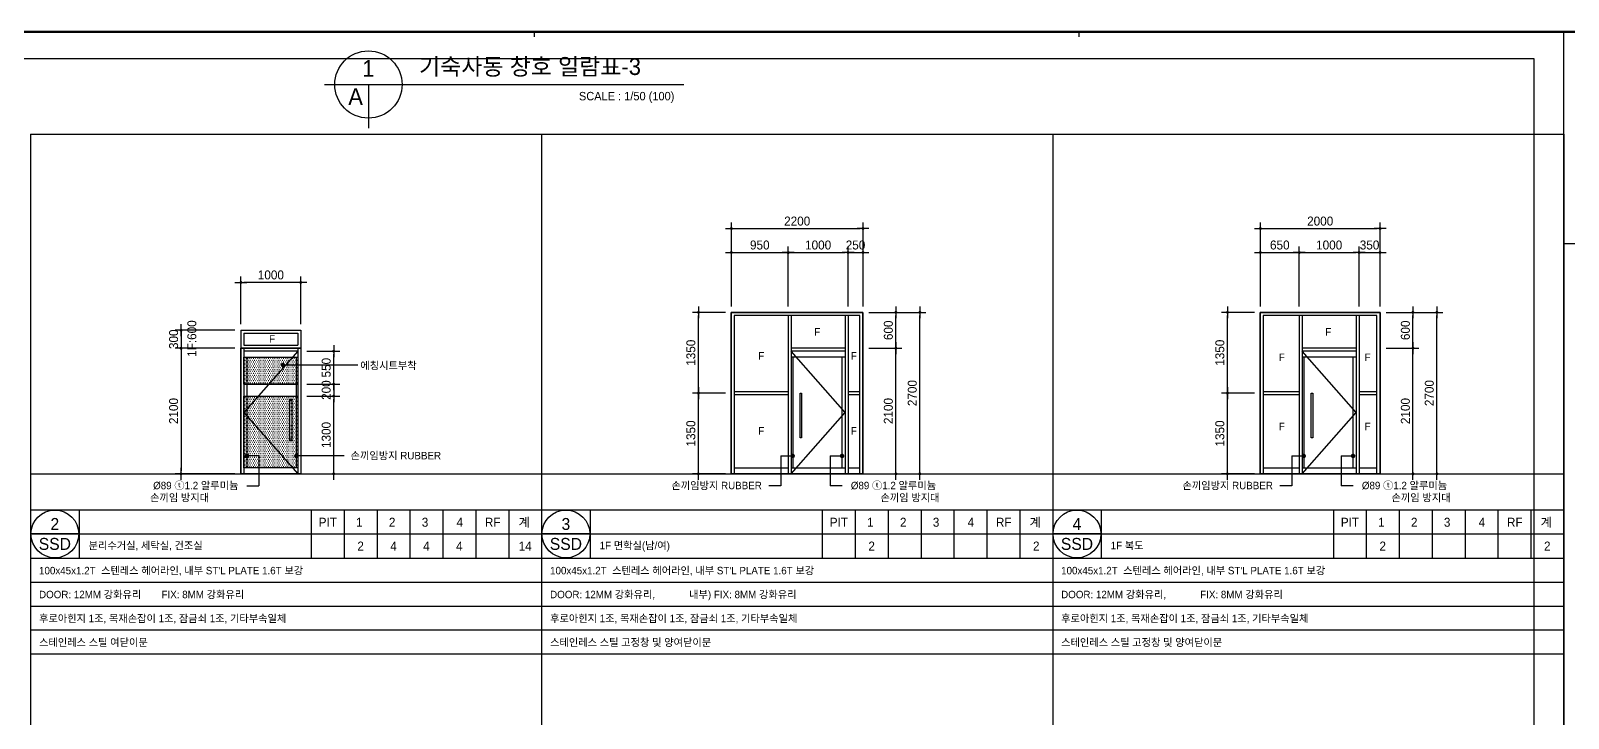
# Model space of a CAD drawing. Extents: x -25535497 to -25216507, y 8041684 to 8103002.
# Drawn here: x -25394184 to -25368491, y 8075131 to 8086626 of the extents above; entities that cross this region are included whole.
import ezdxf
from ezdxf.enums import TextEntityAlignment as Align

# ---------------------------------------------------------------- set-up
doc = ezdxf.new("R2010")
doc.units = 0
doc.header["$MEASUREMENT"] = 0
doc.linetypes.add('DASHDOT', pattern=[22, 20, -1, 0, -1])
doc.layers.get('Defpoints').update_dxf_attribs({"color": 45})
for name, color, linetype in [('0_form', 8, 'Continuous'), ('0_SYM', 7, 'Continuous'), ('A-03-TEXT', 3, 'Continuous'), ('A_WID', 4, 'Continuous'), ('AA-XXXX-SYM1', 7, 'Continuous'), ('DIM', 7, 'Continuous'), ('FIN', 6, 'Continuous'), ('KMS_SHEET$0$form', 7, 'Continuous'), ('SHT', 7, 'Continuous'), ('SYM', 7, 'Continuous'), ('text', 7, 'Continuous')]:
    doc.layers.add(name, color=color, linetype=linetype)
doc.styles.add('songdoh', font='')
doc.styles.add('돋움', font='')
doc.styles.add('을지로 돋움', font='')
doc.styles.get('songdoh').set_extended_font_data('Dotum')
doc.styles.get('돋움').set_extended_font_data('Dotum')
doc.styles.get('을지로 돋움').set_extended_font_data('Dotum')
doc.dimstyles.new('DONGWOO', dxfattribs={"dimscale": 300, "dimtxt": 3, "dimasz": 1, "dimexe": 2, "dimexo": 2, "dimgap": 1, "dimtad": 1, "dimdec": 0, "dimzin": 11, "dimdsep": 46, "dimtxsty": 'songdoh', "dimblk": 'DOT-6', "dimcen": 2, "dimdle": 2, "dimclrd": 256, "dimclre": 256, "dimclrt": 3, "dimadec": 0, "dimazin": 0, "dimtfac": 1, "dimtdec": 0, "dimtix": 1, "dimtmove": 2, "dimatfit": 3, "dimldrblk": 'DOT', "dimfxl": 2, "dimtolj": 1, "dimtzin": 11, "dimarcsym": 0})

# ---------------------------------------------------------------- blocks, each defined once
blk = doc.blocks.new('KMS_SHEET$0$김천 도면폼(XR)')
at = {"color": 55}
for p, q in [((40870, 58666), (40870, 58504)), ((59055, 58666), (59055, 58504))]:
    blk.add_line(p, q, dxfattribs=at)
at = {"color": 1}
blk.add_line((75242, 10507), (75242, 58666), dxfattribs=at)
at = {"color": 2, "const_width": 79.9}
blk.add_lwpolyline([(83232, 3182), (4501, 3182), (4501, 58666), (83232, 58666)], close=True, dxfattribs=at)
at = {"layer": 'Defpoints', "ltscale": 2}
blk.add_lwpolyline([(5500, 57780), (74243, 57780), (74243, 4293), (5500, 4293)], close=True, dxfattribs=at)
at = {"layer": 'KMS_SHEET$0$form', "color": 1}
blk.add_lwpolyline([(83232, 51588), (75242, 51588)], dxfattribs=at)
blk = doc.blocks.new('KMS_SHEET', base_point=(2746843.44, 1131951.81))
at = {"xscale": 0.0100119047570738, "yscale": 0.0100119047570738, "zscale": 0.0100119047570738}
blk.add_blockref('KMS_SHEET$0$김천 도면폼(XR)', (2746832.63, 1131939.2), dxfattribs=at)
blk = doc.blocks.new('창호표')
at = {"layer": '0_form', "color": 3}
for p, q in [((0, 278), (8540, 278)), ((0, -6000), (8540, -6000)), ((0, -8410), (8540, -8410))]:
    blk.add_line(p, q, dxfattribs=at)
at = {"layer": '0_form', "color": 7}
for p, q in [((0, 278), (0, -8410)), ((8540, 278), (8540, -8410)), ((4690, -6000), (4690, -6810)), ((5240, -6000), (5240, -6810)), ((5790, -6000), (5790, -6810)), ((6340, -6000), (6340, -6810)), ((6890, -6000), (6890, -6810)), ((7440, -6000), (7440, -6810)), ((7990, -6000), (7990, -6810)), ((0, -6405), (8540, -6405)), ((0, -6810), (8540, -6810)), ((0, -7210), (8540, -7210)), ((0, -7610), (8540, -7610)), ((0, -8010), (8540, -8010))]:
    blk.add_line(p, q, dxfattribs=at)
at = {"layer": '0_form', "color": 1, "linetype": 'DASHDOT'}
blk.add_line((0, -5400), (8540, -5400), dxfattribs=at)
at = {"layer": '0_form'}
blk.add_line((810, -6000), (810, -6810), dxfattribs=at)
at = {"layer": '0_form', "color": 3, "style": '돋움'}
for s, p in [('PIT', (4967, -6284)), ('4', (7172, -6284)), ('RF', (7722, -6284))]:
    blk.add_text(s, height=150, dxfattribs=at).set_placement(p, align=Align.CENTER)
for s, p in [('1', (5437, -6284)), ('2', (5987, -6284)), ('3', (6537, -6284)), ('계', (8155, -6284))]:
    blk.add_text(s, height=150, dxfattribs=at).set_placement(p)
blk = doc.blocks.new('_Dot')
at = {"color": 0, "linetype": 'ByBlock', "lineweight": -2}
blk.add_line((-0.5, 0), (-1, 0), dxfattribs=at)
at = {"color": 0, "linetype": 'ByBlock', "const_width": 0.5}
blk.add_lwpolyline([(-0.25, 0, 1), (0.25, 0, 1)], format="xyb", close=True, dxfattribs=at)
blk = doc.blocks.new('DOT-6')
at = {"layer": 'DIM', "color": 7, "ltscale": 0.5}
blk.add_line((2, 0), (-2, 0), dxfattribs=at)
at = {"layer": 'DIM', "color": 7, "ltscale": 0.5, "xscale": 0.9680000000043946, "yscale": 0.9680000000043946, "zscale": 0.9680000000043946}
blk.add_blockref('_Dot', (0, 0), dxfattribs=at)
blk = doc.blocks.new('*D9')
at = {"layer": 'Defpoints', "color": 0, "linetype": 'Continuous'}
for p in [(-25390671, 8082418), (-25390671, 8081618), (-25389671, 8081618)]:
    blk.add_point(p, dxfattribs=at)
at = {"layer": 'DIM', "linetype": 'Continuous', "lineweight": -2}
for p, q in [((-25390671, 8081718), (-25390671, 8082518)), ((-25389671, 8081718), (-25389671, 8082518)), ((-25389721, 8082418), (-25390621, 8082418))]:
    blk.add_line(p, q, dxfattribs=at)
at = {"layer": 'DIM', "linetype": 'Continuous', "lineweight": -2, "xscale": 50, "yscale": 50, "zscale": 50, "rotation": 180}
blk.add_blockref('DOT-6', (-25390671, 8082418), dxfattribs=at)
at = {"layer": 'DIM', "linetype": 'Continuous', "lineweight": -2, "xscale": 50, "yscale": 50, "zscale": 50}
blk.add_blockref('DOT-6', (-25389671, 8082418), dxfattribs=at)
at = {"layer": 'DIM', "color": 3, "linetype": 'Continuous', "insert": (-25390171, 8082543), "char_height": 150, "attachment_point": 5, "style": 'songdoh'}
blk.add_mtext('\\A1;1000', dxfattribs=at)
blk = doc.blocks.new('기성재목재손잡이')
at = {"layer": 'A_WID', "linetype": 'Continuous'}
for p, q in [((0, 670), (36, 670)), ((0, 30), (36, 30))]:
    blk.add_line(p, q, dxfattribs=at)
at = {"layer": 'A_WID'}
blk.add_lwpolyline([(0, 0), (36, 0), (36, 700), (0, 700)], close=True, dxfattribs=at)
blk = doc.blocks.new('*D10')
at = {"layer": 'Defpoints', "color": 0, "linetype": 'Continuous'}
for p in [(-25390671, 8081318), (-25391671, 8079218), (-25390671, 8079218)]:
    blk.add_point(p, dxfattribs=at)
at = {"layer": 'DIM', "linetype": 'Continuous', "lineweight": -2}
for p, q in [((-25390771, 8081318), (-25391771, 8081318)), ((-25391671, 8081268), (-25391671, 8079268)), ((-25390771, 8079218), (-25391771, 8079218))]:
    blk.add_line(p, q, dxfattribs=at)
at = {"layer": 'DIM', "linetype": 'Continuous', "lineweight": -2, "xscale": 50, "yscale": 50, "zscale": 50}
for p, rotation in [((-25391671, 8081318), 90), ((-25391671, 8079218), 270)]:
    blk.add_blockref('DOT-6', p, dxfattribs=dict(at, rotation=rotation))
at = {"layer": 'DIM', "color": 3, "linetype": 'Continuous', "insert": (-25391796, 8080268), "char_height": 150, "attachment_point": 5, "rotation": 90, "style": 'songdoh'}
blk.add_mtext('\\A1;2100', dxfattribs=at)
blk = doc.blocks.new('DOOR')
at = {"color": 0}
blk.add_line((-44282, 44513), (-45482, 44513), dxfattribs=at)
at = {"color": 0, "linetype": 'Continuous'}
blk.add_circle((-44882, 44513), 600, dxfattribs=at)
at = {"layer": 'Defpoints', "style": '돋움', "width": 0.8}
blk.add_attdef('크기', text='', height=169, dxfattribs=at).set_placement((-44882, 44513), align=Align.MIDDLE_CENTER)
at = {"layer": 'SYM', "color": 3, "style": 'songdoh'}
for tag, p in [('번호', (-44882, 44763)), ('종류', (-44882, 44263))]:
    blk.add_attdef(tag, text='', height=300, dxfattribs=at).set_placement(p, align=Align.MIDDLE_CENTER)
blk = doc.blocks.new('*D11')
at = {"layer": 'Defpoints', "color": 0, "linetype": 'Continuous'}
for p in [(-25380276, 8081318), (-25379726, 8081318), (-25380277, 8079218)]:
    blk.add_point(p, dxfattribs=at)
at = {"layer": 'DIM', "linetype": 'Continuous', "lineweight": -2}
for p, q in [((-25380176, 8081318), (-25379626, 8081318)), ((-25379726, 8079268), (-25379726, 8081268)), ((-25380177, 8079218), (-25379626, 8079218))]:
    blk.add_line(p, q, dxfattribs=at)
at = {"layer": 'DIM', "linetype": 'Continuous', "lineweight": -2, "xscale": 50, "yscale": 50, "zscale": 50}
for p, rotation in [((-25379726, 8081318), 90), ((-25379726, 8079218), 270)]:
    blk.add_blockref('DOT-6', p, dxfattribs=dict(at, rotation=rotation))
at = {"layer": 'DIM', "color": 3, "linetype": 'Continuous', "insert": (-25379852, 8080268), "char_height": 150, "attachment_point": 5, "rotation": 90, "style": 'songdoh'}
blk.add_mtext('\\A1;2100', dxfattribs=at)
blk = doc.blocks.new('*D12')
at = {"layer": 'Defpoints', "color": 0, "linetype": 'Continuous'}
for p in [(-25380276, 8081918), (-25379726, 8081918), (-25380276, 8081318)]:
    blk.add_point(p, dxfattribs=at)
at = {"layer": 'DIM', "linetype": 'Continuous', "lineweight": -2}
for p, q in [((-25380176, 8081918), (-25379626, 8081918)), ((-25379726, 8081368), (-25379726, 8081868)), ((-25380176, 8081318), (-25379626, 8081318))]:
    blk.add_line(p, q, dxfattribs=at)
at = {"layer": 'DIM', "linetype": 'Continuous', "lineweight": -2, "xscale": 50, "yscale": 50, "zscale": 50}
for p, rotation in [((-25379726, 8081918), 90), ((-25379726, 8081318), 270)]:
    blk.add_blockref('DOT-6', p, dxfattribs=dict(at, rotation=rotation))
at = {"layer": 'DIM', "color": 3, "linetype": 'Continuous', "insert": (-25379852, 8081618), "char_height": 150, "attachment_point": 5, "rotation": 90, "style": 'songdoh'}
blk.add_mtext('\\A1;600', dxfattribs=at)
blk = doc.blocks.new('*D13')
at = {"layer": 'Defpoints', "color": 0, "linetype": 'Continuous'}
for p in [(-25380276, 8082918), (-25380526, 8081918), (-25380276, 8081918)]:
    blk.add_point(p, dxfattribs=at)
at = {"layer": 'DIM', "linetype": 'Continuous', "lineweight": -2}
for p, q in [((-25380526, 8082018), (-25380526, 8083018)), ((-25380276, 8082018), (-25380276, 8083018)), ((-25380576, 8082918), (-25380626, 8082918)), ((-25380526, 8082918), (-25380276, 8082918)), ((-25380226, 8082918), (-25380176, 8082918))]:
    blk.add_line(p, q, dxfattribs=at)
at = {"layer": 'DIM', "linetype": 'Continuous', "lineweight": -2, "xscale": 50, "yscale": 50, "zscale": 50}
blk.add_blockref('DOT-6', (-25380526, 8082918), dxfattribs=at)
at = {"layer": 'DIM', "linetype": 'Continuous', "lineweight": -2, "xscale": 50, "yscale": 50, "zscale": 50, "rotation": 180}
blk.add_blockref('DOT-6', (-25380276, 8082918), dxfattribs=at)
at = {"layer": 'DIM', "color": 3, "linetype": 'Continuous', "insert": (-25380401, 8083043), "char_height": 150, "attachment_point": 5, "style": 'songdoh'}
blk.add_mtext('\\A1;250', dxfattribs=at)
blk = doc.blocks.new('*D14')
at = {"layer": 'Defpoints', "color": 0, "linetype": 'Continuous'}
for p in [(-25380526, 8082918), (-25381526, 8081918), (-25380526, 8081918)]:
    blk.add_point(p, dxfattribs=at)
at = {"layer": 'DIM', "linetype": 'Continuous', "lineweight": -2}
for p, q in [((-25381526, 8082018), (-25381526, 8083018)), ((-25380526, 8082018), (-25380526, 8083018)), ((-25381476, 8082918), (-25380576, 8082918))]:
    blk.add_line(p, q, dxfattribs=at)
at = {"layer": 'DIM', "linetype": 'Continuous', "lineweight": -2, "xscale": 50, "yscale": 50, "zscale": 50, "rotation": 180}
blk.add_blockref('DOT-6', (-25381526, 8082918), dxfattribs=at)
at = {"layer": 'DIM', "linetype": 'Continuous', "lineweight": -2, "xscale": 50, "yscale": 50, "zscale": 50}
blk.add_blockref('DOT-6', (-25380526, 8082918), dxfattribs=at)
at = {"layer": 'DIM', "color": 3, "linetype": 'Continuous', "insert": (-25381026, 8083043), "char_height": 150, "attachment_point": 5, "style": 'songdoh'}
blk.add_mtext('\\A1;1000', dxfattribs=at)
blk = doc.blocks.new('*D15')
at = {"layer": 'Defpoints', "color": 0, "linetype": 'Continuous'}
for p in [(-25380276, 8081918), (-25379326, 8081918), (-25380277, 8079218)]:
    blk.add_point(p, dxfattribs=at)
at = {"layer": 'DIM', "linetype": 'Continuous', "lineweight": -2}
for p, q in [((-25380176, 8081918), (-25379226, 8081918)), ((-25379326, 8079268), (-25379326, 8081868)), ((-25380177, 8079218), (-25379226, 8079218))]:
    blk.add_line(p, q, dxfattribs=at)
at = {"layer": 'DIM', "linetype": 'Continuous', "lineweight": -2, "xscale": 50, "yscale": 50, "zscale": 50}
for p, rotation in [((-25379326, 8081918), 90), ((-25379326, 8079218), 270)]:
    blk.add_blockref('DOT-6', p, dxfattribs=dict(at, rotation=rotation))
at = {"layer": 'DIM', "color": 3, "linetype": 'Continuous', "insert": (-25379452, 8080568), "char_height": 150, "attachment_point": 5, "rotation": 90, "style": 'songdoh'}
blk.add_mtext('\\A1;2700', dxfattribs=at)
blk = doc.blocks.new('*D16')
at = {"layer": 'Defpoints', "color": 0, "linetype": 'Continuous'}
for p in [(-25381526, 8082918), (-25382476, 8081918), (-25381526, 8081918)]:
    blk.add_point(p, dxfattribs=at)
at = {"layer": 'DIM', "linetype": 'Continuous', "lineweight": -2}
for p, q in [((-25382476, 8082018), (-25382476, 8083018)), ((-25381526, 8082018), (-25381526, 8083018)), ((-25382426, 8082918), (-25381576, 8082918))]:
    blk.add_line(p, q, dxfattribs=at)
at = {"layer": 'DIM', "linetype": 'Continuous', "lineweight": -2, "xscale": 50, "yscale": 50, "zscale": 50, "rotation": 180}
blk.add_blockref('DOT-6', (-25382476, 8082918), dxfattribs=at)
at = {"layer": 'DIM', "linetype": 'Continuous', "lineweight": -2, "xscale": 50, "yscale": 50, "zscale": 50}
blk.add_blockref('DOT-6', (-25381526, 8082918), dxfattribs=at)
at = {"layer": 'DIM', "color": 3, "linetype": 'Continuous', "insert": (-25382001, 8083043), "char_height": 150, "attachment_point": 5, "style": 'songdoh'}
blk.add_mtext('\\A1;950', dxfattribs=at)
blk = doc.blocks.new('*D17')
at = {"layer": 'Defpoints', "color": 0, "linetype": 'Continuous'}
for p in [(-25380276, 8083318), (-25382476, 8081918), (-25380276, 8081918)]:
    blk.add_point(p, dxfattribs=at)
at = {"layer": 'DIM', "linetype": 'Continuous', "lineweight": -2}
for p, q in [((-25382476, 8082018), (-25382476, 8083418)), ((-25382426, 8083318), (-25380326, 8083318)), ((-25380276, 8082018), (-25380276, 8083418))]:
    blk.add_line(p, q, dxfattribs=at)
at = {"layer": 'DIM', "linetype": 'Continuous', "lineweight": -2, "xscale": 50, "yscale": 50, "zscale": 50, "rotation": 180}
blk.add_blockref('DOT-6', (-25382476, 8083318), dxfattribs=at)
at = {"layer": 'DIM', "linetype": 'Continuous', "lineweight": -2, "xscale": 50, "yscale": 50, "zscale": 50}
blk.add_blockref('DOT-6', (-25380276, 8083318), dxfattribs=at)
at = {"layer": 'DIM', "color": 3, "linetype": 'Continuous', "insert": (-25381376, 8083443), "char_height": 150, "attachment_point": 5, "style": 'songdoh'}
blk.add_mtext('\\A1;2200', dxfattribs=at)
blk = doc.blocks.new('*D96')
at = {"layer": 'Defpoints', "color": 0, "linetype": 'Continuous'}
for p in [(-25383026, 8080568), (-25382476, 8080568), (-25382476, 8079218)]:
    blk.add_point(p, dxfattribs=at)
at = {"layer": 'DIM', "linetype": 'Continuous', "lineweight": -2}
for p, q in [((-25382576, 8080568), (-25383126, 8080568)), ((-25383026, 8079268), (-25383026, 8080518)), ((-25382576, 8079218), (-25383126, 8079218))]:
    blk.add_line(p, q, dxfattribs=at)
at = {"layer": 'DIM', "linetype": 'Continuous', "lineweight": -2, "xscale": 50, "yscale": 50, "zscale": 50}
for p, rotation in [((-25383026, 8080568), 90), ((-25383026, 8079218), 270)]:
    blk.add_blockref('DOT-6', p, dxfattribs=dict(at, rotation=rotation))
at = {"layer": 'DIM', "color": 3, "linetype": 'Continuous', "insert": (-25383152, 8079893), "char_height": 150, "attachment_point": 5, "rotation": 90, "style": 'songdoh'}
blk.add_mtext('\\A1;1350', dxfattribs=at)
blk = doc.blocks.new('*D97')
at = {"layer": 'Defpoints', "color": 0, "linetype": 'Continuous'}
for p in [(-25383026, 8081918), (-25382476, 8081918), (-25382476, 8080568)]:
    blk.add_point(p, dxfattribs=at)
at = {"layer": 'DIM', "linetype": 'Continuous', "lineweight": -2}
for p, q in [((-25382576, 8081918), (-25383126, 8081918)), ((-25383026, 8080618), (-25383026, 8081868)), ((-25382576, 8080568), (-25383126, 8080568))]:
    blk.add_line(p, q, dxfattribs=at)
at = {"layer": 'DIM', "linetype": 'Continuous', "lineweight": -2, "xscale": 50, "yscale": 50, "zscale": 50}
for p, rotation in [((-25383026, 8081918), 90), ((-25383026, 8080568), 270)]:
    blk.add_blockref('DOT-6', p, dxfattribs=dict(at, rotation=rotation))
at = {"layer": 'DIM', "color": 3, "linetype": 'Continuous', "insert": (-25383152, 8081243), "char_height": 150, "attachment_point": 5, "rotation": 90, "style": 'songdoh'}
blk.add_mtext('\\A1;1350', dxfattribs=at)
blk = doc.blocks.new('*D139')
at = {"layer": 'Defpoints', "color": 0, "linetype": 'Continuous'}
for p in [(-25389671, 8080518), (-25389121, 8080518), (-25389671, 8079218)]:
    blk.add_point(p, dxfattribs=at)
at = {"layer": 'DIM', "linetype": 'Continuous', "lineweight": -2}
for p, q in [((-25389571, 8080518), (-25389021, 8080518)), ((-25389121, 8079268), (-25389121, 8080468)), ((-25389571, 8079218), (-25389021, 8079218))]:
    blk.add_line(p, q, dxfattribs=at)
at = {"layer": 'DIM', "linetype": 'Continuous', "lineweight": -2, "xscale": 50, "yscale": 50, "zscale": 50}
for p, rotation in [((-25389121, 8080518), 90), ((-25389121, 8079218), 270)]:
    blk.add_blockref('DOT-6', p, dxfattribs=dict(at, rotation=rotation))
at = {"layer": 'DIM', "color": 3, "linetype": 'Continuous', "insert": (-25389246, 8079868), "char_height": 150, "attachment_point": 5, "rotation": 90, "style": 'songdoh'}
blk.add_mtext('\\A1;1300', dxfattribs=at)
blk = doc.blocks.new('*D140')
at = {"layer": 'Defpoints', "color": 0, "linetype": 'Continuous'}
for p in [(-25389671, 8080718), (-25389671, 8080518), (-25389121, 8080518)]:
    blk.add_point(p, dxfattribs=at)
at = {"layer": 'DIM', "linetype": 'Continuous', "lineweight": -2}
for p, q in [((-25389571, 8080718), (-25389021, 8080718)), ((-25389121, 8080768), (-25389121, 8080818)), ((-25389121, 8080718), (-25389121, 8080518)), ((-25389571, 8080518), (-25389021, 8080518)), ((-25389121, 8080468), (-25389121, 8080418))]:
    blk.add_line(p, q, dxfattribs=at)
at = {"layer": 'DIM', "linetype": 'Continuous', "lineweight": -2, "xscale": 50, "yscale": 50, "zscale": 50}
for p, rotation in [((-25389121, 8080718), 270), ((-25389121, 8080518), 90)]:
    blk.add_blockref('DOT-6', p, dxfattribs=dict(at, rotation=rotation))
at = {"layer": 'DIM', "color": 3, "linetype": 'Continuous', "insert": (-25389246, 8080618), "char_height": 150, "attachment_point": 5, "rotation": 90, "style": 'songdoh'}
blk.add_mtext('\\A1;200', dxfattribs=at)
blk = doc.blocks.new('*D141')
at = {"layer": 'Defpoints', "color": 0, "linetype": 'Continuous'}
for p in [(-25389671, 8081268), (-25389121, 8081268), (-25389671, 8080718)]:
    blk.add_point(p, dxfattribs=at)
at = {"layer": 'DIM', "linetype": 'Continuous', "lineweight": -2}
for p, q in [((-25389571, 8081268), (-25389021, 8081268)), ((-25389121, 8080768), (-25389121, 8081218)), ((-25389571, 8080718), (-25389021, 8080718))]:
    blk.add_line(p, q, dxfattribs=at)
at = {"layer": 'DIM', "linetype": 'Continuous', "lineweight": -2, "xscale": 50, "yscale": 50, "zscale": 50}
for p, rotation in [((-25389121, 8081268), 90), ((-25389121, 8080718), 270)]:
    blk.add_blockref('DOT-6', p, dxfattribs=dict(at, rotation=rotation))
at = {"layer": 'DIM', "color": 3, "linetype": 'Continuous', "insert": (-25389246, 8080993), "char_height": 150, "attachment_point": 5, "rotation": 90, "style": 'songdoh'}
blk.add_mtext('\\A1;550', dxfattribs=at)
blk = doc.blocks.new('*D249')
at = {"layer": 'Defpoints', "color": 0, "linetype": 'Continuous'}
for p in [(-25371636, 8081318), (-25371086, 8081318), (-25371637, 8079218)]:
    blk.add_point(p, dxfattribs=at)
at = {"layer": 'DIM', "linetype": 'Continuous', "lineweight": -2}
for p, q in [((-25371536, 8081318), (-25370986, 8081318)), ((-25371086, 8079268), (-25371086, 8081268)), ((-25371537, 8079218), (-25370986, 8079218))]:
    blk.add_line(p, q, dxfattribs=at)
at = {"layer": 'DIM', "linetype": 'Continuous', "lineweight": -2, "xscale": 50, "yscale": 50, "zscale": 50}
for p, rotation in [((-25371086, 8081318), 90), ((-25371086, 8079218), 270)]:
    blk.add_blockref('DOT-6', p, dxfattribs=dict(at, rotation=rotation))
at = {"layer": 'DIM', "color": 3, "linetype": 'Continuous', "insert": (-25371212, 8080268), "char_height": 150, "attachment_point": 5, "rotation": 90, "style": 'songdoh'}
blk.add_mtext('\\A1;2100', dxfattribs=at)
blk = doc.blocks.new('*D250')
at = {"layer": 'Defpoints', "color": 0, "linetype": 'Continuous'}
for p in [(-25371636, 8081918), (-25371086, 8081918), (-25371636, 8081318)]:
    blk.add_point(p, dxfattribs=at)
at = {"layer": 'DIM', "linetype": 'Continuous', "lineweight": -2}
for p, q in [((-25371536, 8081918), (-25370986, 8081918)), ((-25371086, 8081368), (-25371086, 8081868)), ((-25371536, 8081318), (-25370986, 8081318))]:
    blk.add_line(p, q, dxfattribs=at)
at = {"layer": 'DIM', "linetype": 'Continuous', "lineweight": -2, "xscale": 50, "yscale": 50, "zscale": 50}
for p, rotation in [((-25371086, 8081918), 90), ((-25371086, 8081318), 270)]:
    blk.add_blockref('DOT-6', p, dxfattribs=dict(at, rotation=rotation))
at = {"layer": 'DIM', "color": 3, "linetype": 'Continuous', "insert": (-25371212, 8081618), "char_height": 150, "attachment_point": 5, "rotation": 90, "style": 'songdoh'}
blk.add_mtext('\\A1;600', dxfattribs=at)
blk = doc.blocks.new('*D251')
at = {"layer": 'Defpoints', "color": 0, "linetype": 'Continuous'}
for p in [(-25371636, 8082918), (-25371986, 8081918), (-25371636, 8081918)]:
    blk.add_point(p, dxfattribs=at)
at = {"layer": 'DIM', "linetype": 'Continuous', "lineweight": -2}
for p, q in [((-25371986, 8082018), (-25371986, 8083018)), ((-25371636, 8082018), (-25371636, 8083018)), ((-25372036, 8082918), (-25372086, 8082918)), ((-25371986, 8082918), (-25371636, 8082918)), ((-25371586, 8082918), (-25371536, 8082918))]:
    blk.add_line(p, q, dxfattribs=at)
at = {"layer": 'DIM', "linetype": 'Continuous', "lineweight": -2, "xscale": 50, "yscale": 50, "zscale": 50}
blk.add_blockref('DOT-6', (-25371986, 8082918), dxfattribs=at)
at = {"layer": 'DIM', "linetype": 'Continuous', "lineweight": -2, "xscale": 50, "yscale": 50, "zscale": 50, "rotation": 180}
blk.add_blockref('DOT-6', (-25371636, 8082918), dxfattribs=at)
at = {"layer": 'DIM', "color": 3, "linetype": 'Continuous', "insert": (-25371811, 8083043), "char_height": 150, "attachment_point": 5, "style": 'songdoh'}
blk.add_mtext('\\A1;350', dxfattribs=at)
blk = doc.blocks.new('*D252')
at = {"layer": 'Defpoints', "color": 0, "linetype": 'Continuous'}
for p in [(-25371986, 8082918), (-25372986, 8081918), (-25371986, 8081918)]:
    blk.add_point(p, dxfattribs=at)
at = {"layer": 'DIM', "linetype": 'Continuous', "lineweight": -2}
for p, q in [((-25372986, 8082018), (-25372986, 8083018)), ((-25371986, 8082018), (-25371986, 8083018)), ((-25372936, 8082918), (-25372036, 8082918))]:
    blk.add_line(p, q, dxfattribs=at)
at = {"layer": 'DIM', "linetype": 'Continuous', "lineweight": -2, "xscale": 50, "yscale": 50, "zscale": 50, "rotation": 180}
blk.add_blockref('DOT-6', (-25372986, 8082918), dxfattribs=at)
at = {"layer": 'DIM', "linetype": 'Continuous', "lineweight": -2, "xscale": 50, "yscale": 50, "zscale": 50}
blk.add_blockref('DOT-6', (-25371986, 8082918), dxfattribs=at)
at = {"layer": 'DIM', "color": 3, "linetype": 'Continuous', "insert": (-25372486, 8083043), "char_height": 150, "attachment_point": 5, "style": 'songdoh'}
blk.add_mtext('\\A1;1000', dxfattribs=at)
blk = doc.blocks.new('*D253')
at = {"layer": 'Defpoints', "color": 0, "linetype": 'Continuous'}
for p in [(-25371636, 8081918), (-25370686, 8081918), (-25371637, 8079218)]:
    blk.add_point(p, dxfattribs=at)
at = {"layer": 'DIM', "linetype": 'Continuous', "lineweight": -2}
for p, q in [((-25371536, 8081918), (-25370586, 8081918)), ((-25370686, 8079268), (-25370686, 8081868)), ((-25371537, 8079218), (-25370586, 8079218))]:
    blk.add_line(p, q, dxfattribs=at)
at = {"layer": 'DIM', "linetype": 'Continuous', "lineweight": -2, "xscale": 50, "yscale": 50, "zscale": 50}
for p, rotation in [((-25370686, 8081918), 90), ((-25370686, 8079218), 270)]:
    blk.add_blockref('DOT-6', p, dxfattribs=dict(at, rotation=rotation))
at = {"layer": 'DIM', "color": 3, "linetype": 'Continuous', "insert": (-25370812, 8080568), "char_height": 150, "attachment_point": 5, "rotation": 90, "style": 'songdoh'}
blk.add_mtext('\\A1;2700', dxfattribs=at)
blk = doc.blocks.new('*D254')
at = {"layer": 'Defpoints', "color": 0, "linetype": 'Continuous'}
for p in [(-25372986, 8082918), (-25373636, 8081918), (-25372986, 8081918)]:
    blk.add_point(p, dxfattribs=at)
at = {"layer": 'DIM', "linetype": 'Continuous', "lineweight": -2}
for p, q in [((-25373636, 8082018), (-25373636, 8083018)), ((-25372986, 8082018), (-25372986, 8083018)), ((-25373586, 8082918), (-25373036, 8082918))]:
    blk.add_line(p, q, dxfattribs=at)
at = {"layer": 'DIM', "linetype": 'Continuous', "lineweight": -2, "xscale": 50, "yscale": 50, "zscale": 50, "rotation": 180}
blk.add_blockref('DOT-6', (-25373636, 8082918), dxfattribs=at)
at = {"layer": 'DIM', "linetype": 'Continuous', "lineweight": -2, "xscale": 50, "yscale": 50, "zscale": 50}
blk.add_blockref('DOT-6', (-25372986, 8082918), dxfattribs=at)
at = {"layer": 'DIM', "color": 3, "linetype": 'Continuous', "insert": (-25373311, 8083043), "char_height": 150, "attachment_point": 5, "style": 'songdoh'}
blk.add_mtext('\\A1;650', dxfattribs=at)
blk = doc.blocks.new('*D255')
at = {"layer": 'Defpoints', "color": 0, "linetype": 'Continuous'}
for p in [(-25371636, 8083318), (-25373636, 8081918), (-25371636, 8081918)]:
    blk.add_point(p, dxfattribs=at)
at = {"layer": 'DIM', "linetype": 'Continuous', "lineweight": -2}
for p, q in [((-25373636, 8082018), (-25373636, 8083418)), ((-25373586, 8083318), (-25371686, 8083318)), ((-25371636, 8082018), (-25371636, 8083418))]:
    blk.add_line(p, q, dxfattribs=at)
at = {"layer": 'DIM', "linetype": 'Continuous', "lineweight": -2, "xscale": 50, "yscale": 50, "zscale": 50, "rotation": 180}
blk.add_blockref('DOT-6', (-25373636, 8083318), dxfattribs=at)
at = {"layer": 'DIM', "linetype": 'Continuous', "lineweight": -2, "xscale": 50, "yscale": 50, "zscale": 50}
blk.add_blockref('DOT-6', (-25371636, 8083318), dxfattribs=at)
at = {"layer": 'DIM', "color": 3, "linetype": 'Continuous', "insert": (-25372636, 8083443), "char_height": 150, "attachment_point": 5, "style": 'songdoh'}
blk.add_mtext('\\A1;2000', dxfattribs=at)
blk = doc.blocks.new('*D256')
at = {"layer": 'Defpoints', "color": 0, "linetype": 'Continuous'}
for p in [(-25374186, 8080568), (-25373636, 8080568), (-25373636, 8079218)]:
    blk.add_point(p, dxfattribs=at)
at = {"layer": 'DIM', "linetype": 'Continuous', "lineweight": -2}
for p, q in [((-25373736, 8080568), (-25374286, 8080568)), ((-25374186, 8079268), (-25374186, 8080518)), ((-25373736, 8079218), (-25374286, 8079218))]:
    blk.add_line(p, q, dxfattribs=at)
at = {"layer": 'DIM', "linetype": 'Continuous', "lineweight": -2, "xscale": 50, "yscale": 50, "zscale": 50}
for p, rotation in [((-25374186, 8080568), 90), ((-25374186, 8079218), 270)]:
    blk.add_blockref('DOT-6', p, dxfattribs=dict(at, rotation=rotation))
at = {"layer": 'DIM', "color": 3, "linetype": 'Continuous', "insert": (-25374312, 8079893), "char_height": 150, "attachment_point": 5, "rotation": 90, "style": 'songdoh'}
blk.add_mtext('\\A1;1350', dxfattribs=at)
blk = doc.blocks.new('*D257')
at = {"layer": 'Defpoints', "color": 0, "linetype": 'Continuous'}
for p in [(-25374186, 8081918), (-25373636, 8081918), (-25373636, 8080568)]:
    blk.add_point(p, dxfattribs=at)
at = {"layer": 'DIM', "linetype": 'Continuous', "lineweight": -2}
for p, q in [((-25373736, 8081918), (-25374286, 8081918)), ((-25374186, 8080618), (-25374186, 8081868)), ((-25373736, 8080568), (-25374286, 8080568))]:
    blk.add_line(p, q, dxfattribs=at)
at = {"layer": 'DIM', "linetype": 'Continuous', "lineweight": -2, "xscale": 50, "yscale": 50, "zscale": 50}
for p, rotation in [((-25374186, 8081918), 90), ((-25374186, 8080568), 270)]:
    blk.add_blockref('DOT-6', p, dxfattribs=dict(at, rotation=rotation))
at = {"layer": 'DIM', "color": 3, "linetype": 'Continuous', "insert": (-25374312, 8081243), "char_height": 150, "attachment_point": 5, "rotation": 90, "style": 'songdoh'}
blk.add_mtext('\\A1;1350', dxfattribs=at)
blk = doc.blocks.new('*D269')
at = {"layer": 'Defpoints', "color": 0, "linetype": 'Continuous'}
for p in [(-25390671, 8081618), (-25391671, 8081318), (-25390671, 8081318)]:
    blk.add_point(p, dxfattribs=at)
at = {"layer": 'DIM', "linetype": 'Continuous', "lineweight": -2}
for p, q in [((-25391671, 8081668), (-25391671, 8081718)), ((-25390771, 8081618), (-25391771, 8081618)), ((-25391671, 8081618), (-25391671, 8081318)), ((-25390771, 8081318), (-25391771, 8081318)), ((-25391671, 8081268), (-25391671, 8081218))]:
    blk.add_line(p, q, dxfattribs=at)
at = {"layer": 'DIM', "linetype": 'Continuous', "lineweight": -2, "xscale": 50, "yscale": 50, "zscale": 50}
for p, rotation in [((-25391671, 8081618), 270), ((-25391671, 8081318), 90)]:
    blk.add_blockref('DOT-6', p, dxfattribs=dict(at, rotation=rotation))
at = {"layer": 'DIM', "color": 3, "linetype": 'Continuous', "insert": (-25391796, 8081468), "char_height": 150, "attachment_point": 5, "rotation": 90, "style": 'songdoh'}
blk.add_mtext('\\A1;300', dxfattribs=at)

msp = doc.modelspace()

# ---------------------------------------------------------------- hatches: boundary and pattern name
at = {"layer": 'A_WID', "ltscale": 4}
h = msp.add_hatch(dxfattribs=at)
h.set_pattern_fill('DOTS', scale=500, style=0)
h.set_pattern_definition([(0, (188867.752, -114879.848), (15.625, 31.25), [0, -31.25])])
h.paths.add_polyline_path([(-25390620.8, 8081167.7), (-25389720.8, 8081167.7), (-25389720.8, 8080717.7), (-25390620.8, 8080717.7)])
h.paths.add_polyline_path([(-25390620.8, 8080517.7), (-25389720.8, 8080517.7), (-25389720.8, 8079317.7), (-25390620.8, 8079317.7)])
edge = h.paths.add_edge_path(flags=16)
edge.add_line((-25389820.8, 8079767.7), (-25389856.8, 8079767.7))
edge.add_line((-25389856.8, 8079767.7), (-25389856.8, 8080467.7))
edge.add_line((-25389856.8, 8080467.7), (-25389820.8, 8080467.7))
edge.add_line((-25389820.8, 8080467.7), (-25389820.8, 8079767.7))
edge.add_line((-25389820.8, 8080437.7), (-25389856.8, 8080437.7))
edge.add_line((-25389820.8, 8079797.7), (-25389856.8, 8079797.7))

# ---------------------------------------------------------------- linework, layer by layer
at = {"ltscale": 4}
for p, q in [((-25390670.8, 8081617.7), (-25389670.8, 8081617.7)), ((-25390670.8, 8081617.7), (-25390670.8, 8081317.7)), ((-25389670.8, 8081617.7), (-25389670.8, 8081317.7))]:
    msp.add_line(p, q, dxfattribs=at)
for points in [[(-25382476.4, 8081917.6), (-25380276.4, 8081917.6), (-25380276.4, 8079217.7), (-25382476.4, 8079217.7)], [(-25373636.4, 8081917.6), (-25371636.4, 8081917.6), (-25371636.4, 8079217.7), (-25373636.4, 8079217.7)], [(-25390670.8, 8081317.7), (-25389670.8, 8081317.7), (-25389670.8, 8079217.7), (-25390670.8, 8079217.7)]]:
    msp.add_lwpolyline(points, close=True, dxfattribs=at)
at = {"layer": 'A_WID', "ltscale": 4}
for p, q in [((-25381526.4, 8081867.7), (-25381526.4, 8079217.7)), ((-25381476.4, 8081867.7), (-25381476.4, 8079217.7)), ((-25380576.4, 8081867.7), (-25380576.4, 8079217.7)), ((-25380526.4, 8081867.7), (-25380526.4, 8079217.7)), ((-25372986.4, 8081867.7), (-25372986.4, 8079217.7)), ((-25372936.4, 8081867.7), (-25372936.4, 8079217.7)), ((-25372036.4, 8081867.7), (-25372036.4, 8079217.7)), ((-25371986.4, 8081867.7), (-25371986.4, 8079217.7)), ((-25390670.8, 8081317.7), (-25390670.8, 8079217.7)), ((-25389670.8, 8081317.7), (-25390670.8, 8081317.7)), ((-25390620.8, 8081317.7), (-25390620.8, 8079217.7)), ((-25389720.8, 8081267.7), (-25390620.8, 8081267.7)), ((-25389720.8, 8081317.7), (-25389720.8, 8079217.7)), ((-25389670.8, 8081317.7), (-25389670.8, 8079217.7)), ((-25380576.4, 8081317.7), (-25381476.4, 8081317.7)), ((-25380576.4, 8081267.7), (-25381476.4, 8081267.7)), ((-25372036.4, 8081317.7), (-25372936.4, 8081317.7)), ((-25372036.4, 8081267.7), (-25372936.4, 8081267.7)), ((-25380576.4, 8081167.7), (-25381476.4, 8081167.7)), ((-25372036.4, 8081167.7), (-25372936.4, 8081167.7)), ((-25382426.4, 8080592.7), (-25381526.4, 8080592.7)), ((-25382426.4, 8080542.7), (-25381526.4, 8080542.7)), ((-25380526.4, 8080592.7), (-25380326.9, 8080592.7)), ((-25380526.4, 8080542.7), (-25380326.9, 8080542.7)), ((-25373586.4, 8080592.7), (-25372986.4, 8080592.7)), ((-25373586.4, 8080542.7), (-25372986.4, 8080542.7)), ((-25371986.4, 8080592.7), (-25371686.9, 8080592.7)), ((-25371986.4, 8080542.7), (-25371686.9, 8080542.7)), ((-25389670.8, 8079217.7), (-25390670.8, 8079217.7)), ((-25382426.4, 8079317.7), (-25381526.4, 8079317.7)), ((-25381476.4, 8079317.7), (-25380576.4, 8079317.7)), ((-25380526.4, 8079317.7), (-25380326.9, 8079317.7)), ((-25373586.4, 8079317.7), (-25372986.4, 8079317.7)), ((-25372936.4, 8079317.7), (-25372036.4, 8079317.7)), ((-25371986.4, 8079317.7), (-25371686.9, 8079317.7))]:
    msp.add_line(p, q, dxfattribs=at)
at = {"layer": 'A_WID', "color": 5, "ltscale": 4}
for p, q in [((-25390620.8, 8081567.7), (-25389720.8, 8081567.7)), ((-25390620.8, 8081567.7), (-25390620.8, 8081367.7)), ((-25389720.8, 8081567.7), (-25389720.8, 8081367.7)), ((-25390620.8, 8081367.7), (-25389720.8, 8081367.7))]:
    msp.add_line(p, q, dxfattribs=at)
at = {"layer": 'A_WID'}
for p, q in [((-25390620.8, 8081167.7), (-25389720.8, 8081167.7)), ((-25390620.8, 8080717.7), (-25389720.8, 8080717.7)), ((-25390620.8, 8080517.7), (-25389720.8, 8080517.7)), ((-25389720.8, 8079317.7), (-25390620.8, 8079317.7))]:
    msp.add_line(p, q, dxfattribs=at)
at = {"layer": 'A_WID', "color": 9}
for p, q in [((-25390570.8, 8081167.7), (-25390570.8, 8079317.7)), ((-25389745.8, 8081167.7), (-25389745.8, 8079317.7)), ((-25381451.4, 8081167.7), (-25381451.4, 8079317.7)), ((-25380626.4, 8079317.7), (-25380626.4, 8081167.7)), ((-25372911.4, 8081167.7), (-25372911.4, 8079317.7)), ((-25372086.4, 8079317.7), (-25372086.4, 8081167.7))]:
    msp.add_line(p, q, dxfattribs=at)
at = {"layer": 'A_WID', "ltscale": 4}
for points in [[(-25380276.4, 8081917.6), (-25382476.4, 8081917.6), (-25382476.4, 8079217.7), (-25380276.4, 8079217.7)], [(-25380326.9, 8081867.7), (-25382426.4, 8081867.7), (-25382426.4, 8079217.7), (-25380326.9, 8079217.7)], [(-25371636.4, 8081917.6), (-25373636.4, 8081917.6), (-25373636.4, 8079217.7), (-25371636.4, 8079217.7)], [(-25371686.9, 8081867.7), (-25373586.4, 8081867.7), (-25373586.4, 8079217.7), (-25371686.9, 8079217.7)]]:
    msp.add_lwpolyline(points, close=True, dxfattribs=at)
at = {"layer": 'A_WID', "color": 8}
for points in [[(-25389720.8, 8081267.7), (-25390620.8, 8080242.7), (-25389720.8, 8079217.7)], [(-25381476.4, 8079217.7), (-25380576.4, 8080242.7), (-25381476.4, 8081267.7)], [(-25372936.4, 8079217.7), (-25372036.4, 8080242.7), (-25372936.4, 8081267.7)]]:
    msp.add_lwpolyline(points, dxfattribs=at)
at = {"layer": 'A_WID', "color": 5, "ltscale": 4}
for points in [[(-25390620.8, 8081167.7), (-25389720.8, 8081167.7), (-25389720.8, 8080717.7), (-25390620.8, 8080717.7)], [(-25390620.8, 8080517.7), (-25389720.8, 8080517.7), (-25389720.8, 8079317.7), (-25390620.8, 8079317.7)]]:
    msp.add_lwpolyline(points, close=True, dxfattribs=at)
at = {"layer": 'A_WID', "color": 6}
for points in [[(-25381326.4, 8080567.7), (-25381301.4, 8080567.7), (-25381301.4, 8079817.7), (-25381326.4, 8079817.7)], [(-25372786.4, 8080567.7), (-25372761.4, 8080567.7), (-25372761.4, 8079817.7), (-25372786.4, 8079817.7)]]:
    msp.add_lwpolyline(points, close=True, dxfattribs=at)
at = {"layer": 'A_WID', "ltscale": 4}
for points in [[(-25380526.4, 8079317.7), (-25380326.9, 8079317.7)], [(-25371986.4, 8079317.7), (-25371686.9, 8079317.7)]]:
    msp.add_lwpolyline(points, dxfattribs=at)
at = {"layer": 'AA-XXXX-SYM1', "linetype": 'Continuous'}
for p, q in [((-25389272.5, 8085727.1), (-25383272.5, 8085727.1)), ((-25388541.2, 8085727.1), (-25388541.2, 8084995.8))]:
    msp.add_line(p, q, dxfattribs=at)
msp.add_ellipse((-25388541.2, 8085727.1), major_axis=(0.8, 562.5), ratio=1, start_param=-1.5693867, end_param=4.7137986, dxfattribs=at)
at = {"layer": 'SHT'}
for p, q in [((-25389970.8, 8081038.2), (-25388719.7, 8081038.2)), ((-25390370.8, 8079517.7), (-25390552.1, 8079517.7)), ((-25390370.8, 8079517.7), (-25390370.8, 8079017.7)), ((-25388944.7, 8079517.7), (-25389727.1, 8079517.7)), ((-25381651.4, 8079517.7), (-25381470.2, 8079517.7)), ((-25381651.4, 8079517.7), (-25381651.4, 8079017.7)), ((-25380826.4, 8079517.7), (-25380645.2, 8079517.7)), ((-25380826.4, 8079517.7), (-25380826.4, 8079017.7)), ((-25373111.4, 8079517.7), (-25372930.2, 8079517.7)), ((-25373111.4, 8079517.7), (-25373111.4, 8079017.7)), ((-25372286.4, 8079517.7), (-25372105.2, 8079517.7)), ((-25372286.4, 8079517.7), (-25372286.4, 8079017.7)), ((-25390570.8, 8079017.7), (-25390370.8, 8079017.7)), ((-25381651.4, 8079017.7), (-25381851.4, 8079017.7)), ((-25380626.4, 8079017.7), (-25380826.4, 8079017.7)), ((-25373111.4, 8079017.7), (-25373311.4, 8079017.7)), ((-25372086.4, 8079017.7), (-25372286.4, 8079017.7))]:
    msp.add_line(p, q, dxfattribs=at)
at = {"layer": 'SHT', "const_width": 37.5}
for points in [[(-25389970.8, 8081057, -1), (-25389970.8, 8081019.5, -1)], [(-25390589.6, 8079517.7, 1), (-25390552.1, 8079517.7, 1)], [(-25389764.6, 8079517.7, 1), (-25389727.1, 8079517.7, 1)], [(-25381432.7, 8079517.7, -1), (-25381470.2, 8079517.7, -1)], [(-25380607.7, 8079517.7, -1), (-25380645.2, 8079517.7, -1)], [(-25372892.7, 8079517.7, -1), (-25372930.2, 8079517.7, -1)], [(-25372067.7, 8079517.7, -1), (-25372105.2, 8079517.7, -1)]]:
    msp.add_lwpolyline(points, format="xyb", close=True, dxfattribs=at)

# ---------------------------------------------------------------- block references
at = {"layer": '0_form', "color": 7}
for p in [(-25394186.2, 8084617.7), (-25385646.2, 8084617.7), (-25377106.2, 8084617.7), (-25394186.2, 8075929.6), (-25385646.2, 8075929.6), (-25377106.2, 8075929.6)]:
    msp.add_blockref('창호표', p, dxfattribs=at)
at = {"layer": '0_SYM', "xscale": 0.6666666666666666, "yscale": 0.6666666666666666, "zscale": 0.6666666666666666}
for p, values in [((-25363859.6, 8048537.7), {'종류': 'SSD', '번호': '2'}), ((-25355319.6, 8048537.7), {'종류': 'SSD', '번호': '3'}), ((-25346779.6, 8048537.7), {'종류': 'SSD', '번호': '4'})]:
    msp.add_blockref('DOOR', p, dxfattribs=at).add_auto_attribs(values)
at = {"layer": 'A_WID', "color": 6, "xscale": -1}
msp.add_blockref('기성재목재손잡이', (-25389820.8, 8079767.7), dxfattribs=at)
at = {"layer": 'FIN', "color": 5, "ltscale": 4, "xscale": 50, "yscale": 50, "zscale": 50}
msp.add_blockref('KMS_SHEET', (-25405691.2, 8057869), dxfattribs=at)

# ---------------------------------------------------------------- texts
at = {"layer": '0_form', "color": 3, "style": '돋움'}
for s, p in [('2', (-25388671.2, 8078010.2)), ('4', (-25388121.2, 8078010.2)), ('4', (-25387571.2, 8078010.2)), ('4', (-25387021.2, 8078010.2)), ('14', (-25385921.2, 8078010.2)), ('2', (-25380131.2, 8078010.2)), ('2', (-25377381.2, 8078010.2)), ('2', (-25371591.2, 8078010.2)), ('2', (-25368841.2, 8078010.2))]:
    msp.add_text(s, height=150, dxfattribs=at).set_placement(p, align=Align.MIDDLE_CENTER)
at = {"layer": 'A-03-TEXT', "linetype": 'ByBlock', "style": '을지로 돋움'}
for s, p in [('1', (-25388541.2, 8085996.9)), ('A', (-25388755.1, 8085524.6))]:
    msp.add_text(s, height=281.3, dxfattribs=at).set_placement(p, align=Align.MIDDLE_CENTER)
msp.add_text('기숙사동 창호 일람표-3', height=281.25, dxfattribs=at).set_placement((-25387694.4, 8085886.8))
msp.add_text('SCALE : 1/50 (100)', height=140.625, dxfattribs=at).set_placement((-25383428, 8085603.5), align=Align.TOP_RIGHT)
at = {"layer": 'DIM', "color": 3, "style": '돋움'}
msp.add_text('1F:600', height=150, rotation=90, dxfattribs=at).set_placement((-25391417.2, 8081479.8), align=Align.CENTER)
at = {"layer": 'text', "style": '돋움'}
for s, p in [('F', (-25390151.4, 8081473.5)), ('F', (-25381040.5, 8081591.1)), ('F', (-25372500.5, 8081591.1)), ('F', (-25381976, 8081189.8)), ('F', (-25380429.7, 8081189.8)), ('F', (-25373277.1, 8081165.2)), ('F', (-25371842.8, 8081165.2)), ('F', (-25381976, 8079937)), ('F', (-25380429.7, 8079937)), ('F', (-25373277.1, 8080010.5)), ('F', (-25371842.8, 8080010.5)), ('손끼임방지 RUBBER', (-25388082.7, 8079522.9)), ('손끼임 방지대', (-25391697, 8078820.5)), ('Ø89 ⓣ1.2 알루미늄', (-25391426, 8079022.9)), ('손끼임방지 RUBBER', (-25382722.1, 8079022.9)), ('Ø89 ⓣ1.2 알루미늄', (-25379767.2, 8079022.9)), ('손끼임 방지대', (-25379490.9, 8078820.5)), ('손끼임방지 RUBBER', (-25374182.1, 8079022.9)), ('Ø89 ⓣ1.2 알루미늄', (-25371227.2, 8079022.9)), ('손끼임 방지대', (-25370950.9, 8078820.5))]:
    msp.add_text(s, height=125, dxfattribs=at).set_placement(p, align=Align.MIDDLE_CENTER)
msp.add_text('에칭시트부착', height=125, dxfattribs=at).set_placement((-25388676, 8080965.6))
for s, p in [('분리수거실, 세탁실, 건조실', (-25393217.2, 8078019)), ('1F 면학실(남/여)', (-25384677.2, 8078019)), ('1F 복도', (-25376137.2, 8078019)), ("100x45x1.2T  스텐레스 헤어라인, 내부 ST'L PLATE 1.6T 보강", (-25394045.2, 8077600.5)), ("100x45x1.2T  스텐레스 헤어라인, 내부 ST'L PLATE 1.6T 보강", (-25385505.2, 8077600.5)), ("100x45x1.2T  스텐레스 헤어라인, 내부 ST'L PLATE 1.6T 보강", (-25376965.2, 8077600.5)), ('DOOR: 12MM 강화유리', (-25394045.2, 8077200.5)), ('FIX: 8MM 강화유리', (-25391998, 8077200.5)), ('DOOR: 12MM 강화유리,', (-25385505.2, 8077200.5)), ('내부) FIX: 8MM 강화유리', (-25383181.4, 8077200.5)), ('DOOR: 12MM 강화유리,', (-25376965.2, 8077200.5)), ('FIX: 8MM 강화유리', (-25374641.4, 8077200.5)), ('후로아힌지 1조, 목재손잡이 1조, 잠금쇠 1조, 기타부속일체', (-25394045.2, 8076800.5)), ('후로아힌지 1조, 목재손잡이 1조, 잠금쇠 1조, 기타부속일체', (-25385505.2, 8076800.5)), ('후로아힌지 1조, 목재손잡이 1조, 잠금쇠 1조, 기타부속일체', (-25376965.2, 8076800.5)), ('스테인레스 스틸 여닫이문', (-25394045.2, 8076400.5)), ('스테인레스 스틸 고정창 및 양여닫이문', (-25385505.2, 8076400.5)), ('스테인레스 스틸 고정창 및 양여닫이문', (-25376965.2, 8076400.5))]:
    msp.add_text(s, height=125, dxfattribs=at).set_placement(p, align=Align.MIDDLE_LEFT)

# ---------------------------------------------------------------- dimensions: what is measured, and where the dimension line sits
at = {"layer": 'DIM', "linetype": 'Continuous'}
for base, p1, p2, angle, picture, middle in [((-25380276.4, 8083317.6), (-25382476.4, 8081917.7), (-25380276.4, 8081917.6), 0, '*D17', (-25381376.4, 8083442.7)), ((-25371636.4, 8083317.6), (-25373636.4, 8081917.7), (-25371636.4, 8081917.6), 0, '*D255', (-25372636.4, 8083442.7)), ((-25381526.4, 8082917.6), (-25382476.4, 8081917.6), (-25381526.4, 8081917.6), 0, '*D16', (-25382001.4, 8083042.7)), ((-25380526.4, 8082917.6), (-25381526.4, 8081917.6), (-25380526.4, 8081917.6), 0, '*D14', (-25381026.4, 8083042.7)), ((-25380276.4, 8082917.6), (-25380526.4, 8081917.6), (-25380276.4, 8081917.6), 0, '*D13', (-25380401.4, 8083042.7)), ((-25372986.4, 8082917.6), (-25373636.4, 8081917.6), (-25372986.4, 8081917.6), 0, '*D254', (-25373311.4, 8083042.7)), ((-25371986.4, 8082917.6), (-25372986.4, 8081917.6), (-25371986.4, 8081917.6), 0, '*D252', (-25372486.4, 8083042.7)), ((-25371636.4, 8082917.6), (-25371986.4, 8081917.6), (-25371636.4, 8081917.6), 0, '*D251', (-25371811.4, 8083042.7)), ((-25390670.8, 8082417.7), (-25389670.8, 8081617.7), (-25390670.8, 8081617.7), 180, '*D9', (-25390170.8, 8082542.8)), ((-25383026.4, 8081917.6), (-25382476.3, 8080567.7), (-25382476.4, 8081917.6), 90, '*D97', (-25383151.5, 8081242.6)), ((-25379326.4, 8081917.6), (-25380276.9, 8079217.7), (-25380276.4, 8081917.6), 90, '*D15', (-25379451.5, 8080567.7)), ((-25379726.4, 8081917.6), (-25380276.4, 8081317.6), (-25380276.4, 8081917.6), 90, '*D12', (-25379851.5, 8081617.6)), ((-25374186.4, 8081917.6), (-25373636.4, 8080567.7), (-25373636.4, 8081917.6), 90, '*D257', (-25374311.5, 8081242.6)), ((-25370686.4, 8081917.6), (-25371636.9, 8079217.7), (-25371636.4, 8081917.6), 90, '*D253', (-25370811.5, 8080567.7)), ((-25371086.4, 8081917.6), (-25371636.4, 8081317.6), (-25371636.4, 8081917.6), 90, '*D250', (-25371211.5, 8081617.6)), ((-25391670.8, 8081317.7), (-25390670.8, 8081617.7), (-25390670.8, 8081317.7), 270, '*D269', (-25391795.9, 8081467.7)), ((-25391670.8, 8079217.7), (-25390670.8, 8081317.7), (-25390670.8, 8079217.7), 270, '*D10', (-25391795.9, 8080267.7)), ((-25389120.8, 8081267.7), (-25389670.8, 8080717.7), (-25389670.8, 8081267.7), 90, '*D141', (-25389245.9, 8080992.7)), ((-25379726.4, 8081317.6), (-25380276.9, 8079217.7), (-25380276.4, 8081317.6), 90, '*D11', (-25379851.5, 8080267.7)), ((-25371086.4, 8081317.6), (-25371636.9, 8079217.7), (-25371636.4, 8081317.6), 90, '*D249', (-25371211.5, 8080267.7)), ((-25389120.8, 8080517.7), (-25389670.8, 8080717.7), (-25389670.8, 8080517.7), 270, '*D140', (-25389245.9, 8080617.7)), ((-25383026.4, 8080567.7), (-25382476, 8079217.7), (-25382476.3, 8080567.7), 90, '*D96', (-25383151.5, 8079892.7)), ((-25374186.4, 8080567.7), (-25373636, 8079217.7), (-25373636.4, 8080567.7), 90, '*D256', (-25374311.5, 8079892.7)), ((-25389120.8, 8080517.7), (-25389670.8, 8079217.7), (-25389670.8, 8080517.7), 90, '*D139', (-25389245.9, 8079867.7))]:
    dim = msp.add_linear_dim(base=base, p1=p1, p2=p2, angle=angle, dimstyle='DONGWOO', override={"dimscale": 50}, dxfattribs=at)
    dim.commit()
    dim.dimension.update_dxf_attribs({"geometry": picture, "text_midpoint": middle})

doc.saveas('drawing.dxf')
